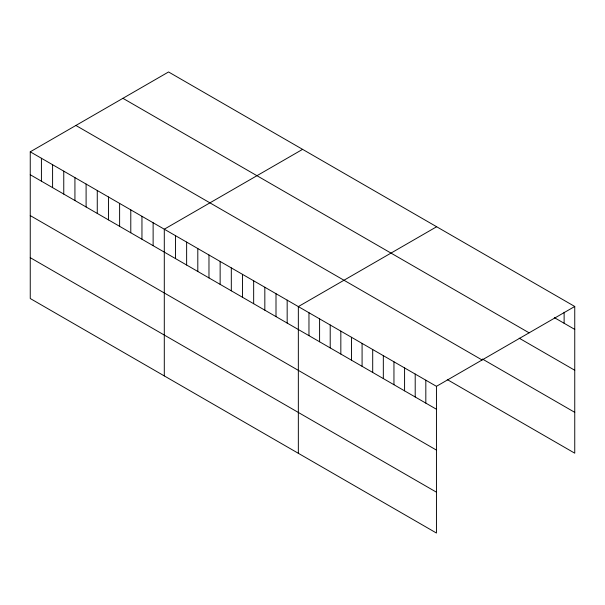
<?xml version="1.0" encoding="UTF-8"?>
<svg xmlns="http://www.w3.org/2000/svg" width="605" height="605" viewBox="0 0 605 605"><rect width="100%" height="100%" fill="white"/><g stroke="black" fill="none" stroke-linecap="round" stroke-linejoin="round"><path stroke-width="0.91" d="M574.75 306.478L436.447 386.33L436.447 533.035L30.25 298.522L30.25 151.817L168.553 71.965L574.75 306.478L574.75 453.183L447.269 379.585M302.598 149.352L164.295 229.204L164.295 375.909M436.644 226.746L298.341 306.591L298.341 453.296M554.324 317.61L574.75 329.4M122.913 98.312L529.11 332.833M519.181 338.172L574.75 370.252M482.404 359.022L574.75 412.338M75.89 125.462L482.087 359.983M30.25 151.817L436.447 386.33M30.25 174.732L436.447 409.252M30.25 215.584L436.447 450.097M30.25 257.67L436.447 492.183M564.125 312.263L564.125 323.267M425.822 380.197L425.822 403.119M415.204 374.064L415.204 396.986M404.579 367.931L404.579 390.853M393.953 361.798L393.953 384.719M383.328 355.664L383.328 378.586M372.703 349.531L372.703 372.453M362.085 343.398L362.085 366.32M351.46 337.265L351.46 360.187M340.834 331.132L340.834 354.046M330.209 324.991L330.209 347.913M319.591 318.858L319.591 341.78M308.966 312.724L308.966 335.646M287.171 300.148L287.171 323.07M276.001 293.697L276.001 316.619M264.831 287.246L264.831 310.168M253.661 280.796L253.661 303.718M242.492 274.345L242.492 297.267M231.314 267.902L231.314 290.823M220.144 261.451L220.144 284.373M208.975 255L208.975 277.922M197.805 248.549L197.805 271.471M186.635 242.106L186.635 265.02M175.465 235.655L175.465 258.577M153.125 222.753L153.125 245.675M141.956 216.303L141.956 239.225M130.786 209.859L130.786 232.781M119.616 203.409L119.616 226.33M108.446 196.958L108.446 219.88M97.269 190.507L97.269 213.429M86.099 184.056L86.099 206.978M74.929 177.613L74.929 200.535M63.759 171.162L63.759 194.084M52.59 164.711L52.59 187.633M41.42 158.26L41.42 181.182"/></g></svg>
